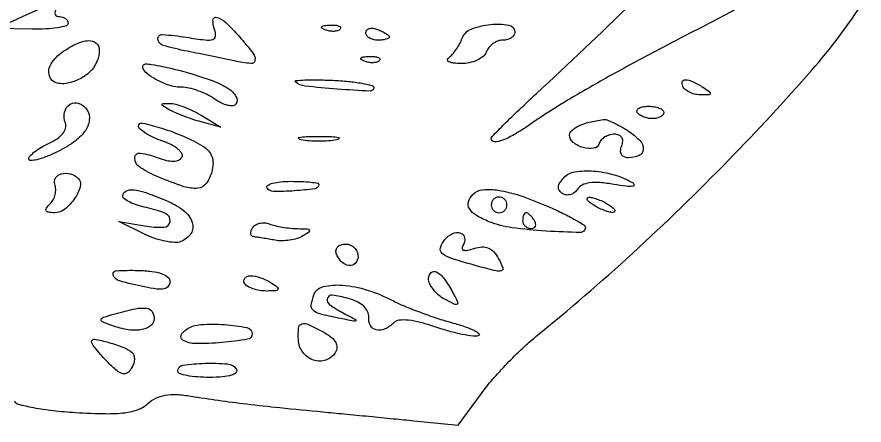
# Model space of a CAD drawing. Extents: x 55 to 655, y 169 to 856.
# Drawn here: x 345.5 to 453.6, y 168.9 to 221 of the extents above; entities that cross this region are included whole.
import ezdxf

# ---------------------------------------------------------------- set-up
doc = ezdxf.new("R2010")
doc.units = 0

msp = doc.modelspace()

# ---------------------------------------------------------------- linework, layer by layer
for points in [[(350.5, 222, 0.082592), (350.343488, 221.6179, 0.161196), (350.3746, 221.29375, 0.182303), (350.586039, 221.078288, 0.108972), (350.940983, 221, -0.07838), (351.345533, 220.936191, -0.09052), (351.688914, 220.75152, -0.100781), (351.918475, 220.476715, -0.124399), (352, 220.15411, -0.336025), (351.753491, 219.828725, -0.027993), (350.653393, 219.584868, -0.028422), (349.17313, 219.428359, -0.017358), (347.415806, 219.40411), (342.831611, 219.5), (346.665806, 221.223776, -0.00195), (349.74526, 222.593825, -0.053791), (350.586827, 222.860831, -0.552742), (350.779466, 222.658414, -0.076231)], [(373.819665, 218.492394, -0.012185), (375.632579, 216.301764, -0.214786), (375.849471, 215.429899, -0.39179), (375.31523, 215.028256, -0.026152), (373.25, 215.349808, 0.00085), (371.96342, 215.617383, 0.000436), (370.34953, 215.9487, 0.000433), (368.687078, 216.286975, 0.000653), (367.23776, 216.578604, -0.020164), (364.121025, 217.333338, -0.312633), (363.458884, 218.140724, -0.459208), (364.032872, 218.720826, -0.022076), (367.09264, 218.369196, 0.008975), (369.506652, 218.027498, 0.097096), (370.484461, 218.096962, 0.322116), (370.825746, 218.516376, 0.106959), (370.697619, 219.34561, -0.099876), (370.493571, 220.553742, -0.484843), (370.9735, 220.908187, -0.123923), (372.134889, 220.253419, -0.023791)], [(386.729167, 219.395833, -0.126455), (386.402231, 219.202593, -0.060344), (385.916927, 219.123424, -0.05415), (385.359369, 219.160852, -0.051402), (384.8125, 219.316886, -0.054073), (384.395823, 219.538436, -0.470617), (384.37858, 219.720685, -0.168741), (384.670344, 219.862007, -0.018894), (385.416667, 219.921053, -0.028489), (386.112848, 219.910055, -0.077125), (386.592839, 219.799335, -0.208169), (386.77538, 219.614691, -0.296942)], [(393, 218.393011, -0.289661), (392.903916, 218.241071, -0.046727), (392.559375, 218.115447, -0.039339), (392.074824, 218.028469, -0.024748), (391.5, 218, -0.062722), (390.926468, 218.07223, -0.08088), (390.440625, 218.284531, -0.098158), (390.115494, 218.599211, -0.152681), (390, 218.968615, -0.184534), (390.122486, 219.289193, -0.147206), (390.440625, 219.483616, -0.100118), (390.925634, 219.511135, -0.055937), (391.5, 219.361626, -0.02136), (392.074558, 219.112506, -0.030395), (392.559375, 218.839659, -0.030693), (392.912889, 218.579329, -0.222225)], [(409, 219, -0.151099), (408.882059, 218.618634, -0.09843), (408.550156, 218.29375, -0.081424), (408.05412, 218.074614, -0.063461), (407.468615, 218, 0.088478), (406.840167, 217.887915, 0.06652), (406.217991, 217.559375, 0.065663), (405.696157, 217.073415, 0.081035), (405.361626, 216.5, -0.13014), (404.947824, 215.92674, -0.063721), (404.178722, 215.445123, -0.056722), (403.196637, 215.120899, -0.052885), (402.143011, 215.015313, -0.025928), (401.194996, 215.070015, -0.084237), (400.591561, 215.241942, -0.283098), (400.431484, 215.489824, -0.25322), (400.572942, 215.765313, 0.062485), (401.030477, 216.170847, 0.02892), (401.520373, 216.798248, 0.028095), (401.965584, 217.526124, 0.034842), (402.291557, 218.25, -0.215826), (403.432942, 219.407026, -0.064021), (405.906721, 220.010316, -0.073184), (408.224917, 219.92968, -0.362175)], [(355.984687, 216.75, -0.085696), (355.731472, 215.383494, -0.091045), (355.036523, 214.212987, -0.082234), (353.903066, 213.278794, -0.055807), (352.368425, 212.60498, -0.132041), (350.597676, 212.534707, -0.274025), (349.62832, 213.452016, -0.213402), (349.848442, 214.98692, -0.099539), (351.264392, 216.472634, -0.040792), (353.101267, 217.547591, -0.097619), (354.623172, 217.941573, -0.192354), (355.586868, 217.620745, -0.224041)], [(391.729167, 215.395833, -0.126455), (391.402231, 215.202593, -0.060344), (390.916927, 215.123424, -0.05415), (390.359369, 215.160852, -0.051402), (389.8125, 215.316886, -0.054073), (389.395823, 215.538436, -0.470617), (389.37858, 215.720685, -0.168741), (389.670344, 215.862007, -0.018894), (390.416667, 215.921053, -0.028489), (391.112848, 215.910055, -0.077125), (391.592839, 215.799335, -0.208169), (391.77538, 215.614691, -0.296942)], [(367.38398, 213.824917, -0.018467), (370.510624, 212.806024, -0.056845), (372.495771, 211.808797, -0.114257), (373.431439, 210.832555, -0.279512), (373.423344, 209.875969, -0.234487), (373.051406, 209.644555, -0.07976), (372.398056, 209.685943, -0.059005), (371.578395, 209.97618, -0.038224), (370.711849, 210.489276, 0.038609), (369.733211, 211.067727, 0.028662), (368.575696, 211.556225, 0.029246), (367.423031, 211.892131, 0.056332), (366.468623, 212, -0.094518), (364.575172, 212.361159, -0.049442), (362.43386, 213.464427, -0.131907), (361.562811, 214.430078, -0.552636), (361.88398, 214.968197, -0.047957), (362.66478, 214.911203, -0.009062), (364.070497, 214.645477, -0.009607), (365.70667, 214.272437, -0.008679)], [(391, 211.944126, -0.428782), (390.532118, 211.498841, -0.006356), (386.337145, 211.760078, -0.009302), (382.249714, 212.143409, -0.155815), (381.023566, 212.692821, -0.655754), (381.075721, 212.84998, -0.012488), (382.22235, 212.924134, -0.014036), (383.801188, 212.942349, -0.007266), (385.773566, 212.881055, -0.012519), (387.777205, 212.739295, -0.020431), (389.464735, 212.50746, -0.015502), (390.775232, 212.23035, -0.345715)], [(433, 212, -0.010223), (433.842749, 211.430616, -0.295079), (433.935744, 211.199331, -0.343021), (433.761472, 211.046994, -0.012098), (432.809017, 211.015313, -0.053738), (432.116349, 211.083635, -0.049393), (431.433213, 211.298248, -0.052761), (430.859627, 211.617978, -0.101161), (430.5, 212, -0.175918), (430.366526, 212.640978, -0.372932), (430.722292, 212.949198, -0.110887), (431.680839, 212.733972, -0.03301)], [(354.444227, 209.090242, -0.175308), (354.718057, 207.783002, -0.1243), (354.146051, 206.383234, -0.082866), (352.698236, 204.978842, -0.039984), (350.456039, 203.680428, -0.018338), (349.130009, 203.106773, -0.034355), (348.015212, 202.758324, -0.045458), (347.223144, 202.643949, -0.429692), (347, 202.855664, -0.195887), (347.159667, 203.247572, -0.034835), (347.763183, 203.784853, -0.033093), (348.60317, 204.349217, -0.024482), (349.598069, 204.862729, 0.042934), (350.618317, 205.4379, 0.073246), (351.335847, 206.100196, 0.098857), (351.693128, 206.782961, 0.164315), (351.66697, 207.425479, -0.146147), (351.560117, 208.825619, -0.207067), (352.279213, 209.827717, -0.230258), (353.431, 209.928607, -0.164451)], [(369, 208.422849), (371.5, 206.91657), (369, 207.579248, -0.014326), (367.932969, 207.895065, -0.011209), (366.79375, 208.296549, -0.011368), (365.749665, 208.718398, -0.027041), (365, 209.090554, -0.006201), (364.104966, 209.61168, -0.26365), (364, 209.796907, -0.404083), (364.119226, 209.920344, -0.009516), (365, 209.934156, -0.067094), (365.745917, 209.831064, -0.022484), (366.79375, 209.488136, -0.021911), (367.932751, 208.999765, -0.023352)], [(428, 208.785714, -0.177669), (427.889977, 208.485859, -0.092326), (427.576711, 208.230804, -0.072414), (427.110336, 208.058116, -0.05256), (426.559017, 208, -0.049465), (425.971796, 208.058236, -0.04742), (425.398678, 208.230804, -0.051141), (424.922412, 208.484489, -0.106803), (424.632436, 208.785714, -0.251349), (424.614282, 209.082567, -0.161426), (424.855415, 209.340625, -0.085489), (425.368544, 209.515602, -0.039538), (426.073419, 209.571429, -0.0389), (426.811155, 209.513946, -0.057994), (427.434067, 209.340625, -0.076248), (427.85855, 209.086501, -0.223398)], [(423.526597, 206.390616, -0.058327), (424.956474, 205.194627, -0.195875), (425.39025, 204.079098, -0.29381), (424.865312, 203.290881, -0.103298), (423.472368, 203, -0.102783), (422.946686, 203.109216, -0.164887), (422.610615, 203.413947, -0.145256), (422.503972, 203.893224, -0.07435), (422.638374, 204.5, 0.076165), (422.773792, 205.121995, 0.157784), (422.651832, 205.598326, 0.166532), (422.280985, 205.896453, 0.08699), (421.690322, 206, 0.071766), (421.078471, 205.911725, 0.06639), (420.498708, 205.653401, 0.070338), (420.037617, 205.271145, 0.10448), (419.773363, 204.82009, -0.280831), (419.061987, 204.219094, -0.1083), (417.71875, 204.302252, -0.09927), (416.453291, 204.953812, -0.228197), (416, 205.895291, -0.220912), (416.280346, 206.498844, -0.066751), (417.154246, 207.056293, -0.047895), (418.507287, 207.533075, -0.024104), (420.285183, 207.883999, -0.125954), (420.730886, 207.837517, -0.01931), (421.561237, 207.493168, -0.020547), (422.528621, 206.998333, -0.016534)], [(369.216294, 204.479111, -0.076327), (369.93187, 203.889768, -0.098803), (370.362665, 203.158731, -0.091415), (370.499407, 202.273263, -0.056729), (370.349663, 201.229111, -0.09637), (369.632726, 199.737043, -0.209963), (368.550965, 199.122243, -0.107465), (366.796692, 199.318151, -0.017616), (363.581811, 200.530264, -0.042943), (361.198398, 201.775982, -0.247431), (360.516421, 202.971976, -0.466851), (361.209644, 203.592793, -0.055084), (363.5, 203, 0.03247), (364.569194, 202.671129, 0.063727), (365.452907, 202.576921, 0.089229), (366.118104, 202.711116, 0.161423), (366.539605, 203.064083, 0.280864), (366.542332, 203.521931, 0.083446), (366.067423, 204.076505, 0.056972), (365.209455, 204.641444, 0.033275), (364.075007, 205.123697, -0.023067), (362.897214, 205.596248, -0.032735), (361.903283, 206.130401, -0.034239), (361.184481, 206.651224, -0.222391), (361, 207.045477, -0.480771), (361.489516, 207.4369, -0.020243), (363.953202, 206.775519, -0.02615), (366.745628, 205.740235, -0.032331)], [(386.25, 205.294267, -0.029693), (385.225293, 205.159351, -0.017887), (384, 205.115502, -0.017887), (382.774707, 205.159351, -0.029693), (381.75, 205.294267, -0.142433), (381.439977, 205.453014, -0.611425), (381.482812, 205.600334, -0.039503), (382.38851, 205.701569, -0.008087), (384, 205.727636, -0.008087), (385.61149, 205.701569, -0.039503), (386.517188, 205.600334, -0.611425), (386.560023, 205.453014, -0.142433)], [(353.29815, 200.368517, -0.271889), (353.56952, 199.32516, -0.0828), (352.843613, 197.790054, -0.075495), (351.577243, 196.451341, -0.167145), (350.264816, 196, -0.032117), (349.499771, 196.049193, -0.253111), (349.220996, 196.25, -0.278819), (349.251406, 196.575791, -0.037142), (349.721855, 197.121855, 0.07672), (350.111373, 197.653563, 0.061633), (350.358817, 198.318995, 0.062739), (350.433592, 199.011333, 0.087391), (350.314866, 199.621855, -0.243717), (350.406574, 200.439417, -0.186036), (351.154668, 200.965746, -0.130165), (352.303172, 200.950091, -0.128931)], [(424, 199.841913, -0.204423), (424.208291, 199.559482, -0.454246), (424.071508, 199.368127, -0.055779), (423.206806, 199.380237, -0.010502), (421.640495, 199.611277, 0.022168), (419.865076, 199.830984, 0.052309), (418.533262, 199.796713, 0.076096), (417.587016, 199.522414, 0.146835), (417.002298, 199.003719, -0.086169), (416.621419, 198.574231, -0.093958), (416.12868, 198.313917, -0.100286), (415.601859, 198.261718, -0.113593), (415.121759, 198.424749, -0.09542), (414.69471, 198.817699, -0.177939), (414.564473, 199.263053, -0.128275), (414.742566, 199.795389, -0.040569), (415.259956, 200.463284, -0.170914), (416.660142, 201.213816, -0.056176), (419.030293, 201.31166, -0.052472), (421.677342, 200.841391, -0.062929)], [(384, 199.613499, -0.374035), (383.518677, 199.060095, -0.017887), (380.881157, 198.78659, -0.018882), (378.213729, 198.707079, -0.25781), (377.396955, 199.166731, -0.409969), (377.469645, 199.484959, -0.075366), (378.078705, 199.755227, -0.044643), (379.111312, 199.940963, -0.022189), (380.440983, 200, -0.01019), (381.805541, 199.972186, -0.016855), (382.954539, 199.886465, -0.010858), (383.868051, 199.767138, -0.370475)], [(364.532119, 197.551027, -0.06339), (366.729108, 196.286133, -0.145027), (367.850069, 194.760755, -0.234709), (367.68772, 193.359787, -0.158289), (366.413175, 192.328308, -0.107467), (365.587542, 192.201588, -0.035404), (364.363297, 192.364875, -0.03337), (362.990705, 192.744883, -0.032157), (361.663175, 193.307873), (358.5, 194.89636), (361.75, 194.32318, 0.051773), (364.216306, 194.147495, 0.373957), (365.021354, 194.894551, 0.332099), (364.419896, 195.911151, 0.049509), (362, 196.65, -0.026378), (360.850879, 196.943589, -0.038538), (359.88125, 197.330781, -0.04364), (359.191171, 197.748369, -0.239262), (359, 198.125, -0.275462), (359.372241, 198.749397, -0.150878), (360.275617, 198.928869, -0.05916), (361.913808, 198.559843, -0.014009)], [(413.064619, 196.876856, -0.010225), (414.956122, 196.016901, -0.015782), (416.550232, 195.189588, -0.01014), (417.812971, 194.44878, -0.260664), (418, 194.114401, -0.418642), (417.360066, 193.484055, -0.01126), (413.005658, 193.64793, -0.019833), (408.633146, 194.085744, -0.060221), (405.75, 194.851959, -0.035987), (404.056581, 195.674139, -0.127586), (403.203199, 196.514544, -0.213936), (403.098934, 197.39599, -0.120991), (403.666667, 198.333333, -0.174405), (404.921294, 198.924081, -0.0622), (406.930251, 198.864769, -0.043865), (409.628979, 198.200255, -0.019291)], [(406, 197, 0.099038), (406.076342, 196.618362, 0.097945), (406.29375, 196.29375, 0.097945), (406.618362, 196.076342, 0.099038), (407, 196, 0.099038), (407.381638, 196.076342, 0.097945), (407.70625, 196.29375, 0.097945), (407.923658, 196.618362, 0.099038), (408, 197, 0.099038), (407.923658, 197.381638, 0.097945), (407.70625, 197.70625, 0.097945), (407.381638, 197.923658, 0.099038), (407, 198, 0.099038), (406.618362, 197.923658, 0.097945), (406.29375, 197.70625, 0.097945), (406.076342, 197.381638, 0.099038)], [(421, 197, -0.027796), (421.514186, 196.625641, -0.102785), (421.765625, 196.315379, -0.335455), (421.732273, 196.122372, -0.190341), (421.5, 196.030626, -0.067616), (421.012663, 196.096832, -0.024967), (420.353125, 196.315379, -0.024204), (419.647707, 196.628962, -0.026766), (419, 197, -0.027796), (418.485814, 197.374359, -0.102785), (418.234375, 197.684621, -0.335455), (418.267727, 197.877628, -0.190341), (418.5, 197.969374, -0.067616), (418.987337, 197.903168, -0.024967), (419.646875, 197.684621, -0.024204), (420.352293, 197.371038, -0.026766)], [(410, 195, 0.105053), (410.081062, 194.618444, 0.099167), (410.311086, 194.29375, 0.09642), (410.654762, 194.076123, 0.093332), (411.059017, 194, 0.108972), (411.413961, 194.078288, 0.182303), (411.6254, 194.29375, 0.161196), (411.656512, 194.6179, 0.082592), (411.5, 195, 0.029505), (411.231006, 195.382774, 0.035638), (410.933975, 195.70625, 0.038439), (410.65171, 195.934461, 0.151918), (410.440983, 196, 0.210953), (410.272352, 195.92554, 0.081139), (410.129539, 195.70625, 0.061769), (410.032345, 195.382849, 0.042167)], [(381.331787, 193.969591, -0.009948), (382.507143, 193.929709, -0.239057), (382.784003, 193.77004, -0.407734), (382.736519, 193.53081, -0.017749), (381.945604, 193.029367, -0.058655), (381.208924, 192.707098, -0.035119), (380.27629, 192.49365, -0.034753), (379.304332, 192.410536, -0.050201), (378.445604, 192.483264, 0.003301), (377.64139, 192.628117, 0.003283), (376.833872, 192.762612, 0.003217), (376.126513, 192.870995, 0.012829), (375.690983, 192.923489, -0.171707), (375.438648, 193.040558, -0.168313), (375.313539, 193.291301, -0.113007), (375.348324, 193.653479, -0.058257), (375.542134, 194.068174, -0.115808), (375.906236, 194.433177, -0.081832), (376.443314, 194.65567, -0.075362), (377.067549, 194.70509, -0.073877), (377.682938, 194.568174, 0.034847), (378.403744, 194.347773, 0.016121), (379.36555, 194.157968, 0.01588), (380.393287, 194.022725, 0.021269)], [(402.391082, 191.823768, 0.144397), (402.288199, 191.447286, 0.33358), (402.45865, 191.229465, 0.118291), (402.95961, 191.215752, 0.024808), (403.813867, 191.440924, -0.062695), (404.821555, 191.626485, -0.114188), (405.642054, 191.485209, -0.112027), (406.327422, 190.994856, -0.05888), (406.929761, 190.131243, -0.030401), (407.461253, 188.974227, -0.423975), (407.288057, 188.598737, -0.146181), (406.622425, 188.567887, -0.005793), (404.240664, 189.190224, -0.00852), (400.946608, 190.152464, -0.09537), (399.748198, 190.793854, -0.300557), (399.514465, 191.535538, -0.10389), (400.064749, 192.578017, -0.112372), (401.056809, 193.338886, -0.188172), (402.092142, 193.399487, -0.290558), (402.599971, 192.786343, -0.171594)], [(389, 190.416667, -0.190724), (388.653027, 189.540134, -0.244413), (387.846361, 189.257027, -0.165501), (386.877068, 189.749304, -0.113253), (386.229167, 190.8125, -0.134046), (386.204183, 191.264262, -0.144529), (386.414714, 191.651172, -0.119977), (386.841384, 191.910766, -0.077096), (387.416667, 192, -0.099038), (388.020927, 191.879125, -0.097945), (388.534896, 191.534896, -0.097945), (388.879125, 191.020927, -0.099038)], [(365, 187.187476, -0.17225), (364.79534, 186.611025, -0.173632), (364.27369, 186.295021, -0.082419), (363.31739, 186.260242, -0.019892), (361.75, 186.525898, -0.014978), (358.571383, 187.295767, -0.237251), (357.769452, 188.018455, -0.508217), (358.135939, 188.591537, -0.021916), (360.92625, 188.640681, -0.022105), (362.714968, 188.514515, -0.05707), (363.973743, 188.221592, -0.094131), (364.732335, 187.776752, -0.216471)], [(401.070316, 185.868613, -0.008685), (401.703598, 184.63425, -0.333315), (401.649236, 184.346646, -0.309323), (401.348733, 184.304132, -0.007991), (400.075694, 184.95949, -0.052128), (399.281749, 185.497495, -0.050995), (398.609735, 186.191673, -0.055438), (398.150599, 186.929716, -0.111901), (398, 187.594201, -0.20242), (398.324973, 188.364029, -0.332482), (398.993435, 188.451383, -0.106636), (400.007705, 187.5537, -0.035624)], [(378, 187, -0.021402), (378.740805, 186.475003, -0.400385), (378.779775, 186.216793, -0.230617), (378.478465, 186.049987, -0.011327), (377.309017, 186.015313, -0.041968), (376.425037, 186.083423, -0.044123), (375.580088, 186.298248, -0.048375), (374.891844, 186.617091, -0.122282), (374.5, 187, -0.320535), (374.54257, 187.636302, -0.224569), (375.216129, 187.95489, -0.088074), (376.565383, 187.715363, -0.055643)], [(393.529702, 184.744426, 0.020934), (394.984875, 184.068115, 0.009373), (396.94935, 183.296079, 0.009259), (399.059778, 182.5562, 0.01242), (401, 181.969098, -0.0138), (402.652365, 181.46412, -0.032178), (403.849183, 180.974222, -0.07119), (404.430891, 180.580511, -0.565297), (404.380197, 180.324339, -0.119586), (403.700526, 180.250396, -0.017056), (402.30684, 180.480723, -0.018588), (400.648165, 180.877961, -0.01489), (398.894452, 181.42432, 0.018968), (396.96557, 182.008042, 0.038764), (395.410457, 182.288522, 0.051046), (394.242978, 182.287296, 0.17226), (393.564255, 181.964255, -0.088759), (392.437091, 181.179234, -0.162269), (391.335172, 181.058027, -0.215416), (390.586798, 181.611193, -0.14952), (390.361111, 182.654279, 0.134667), (390.224775, 183.387003, 0.093525), (389.720383, 184.067015, 0.073733), (388.876124, 184.643232, 0.045611), (387.75, 185.067795, 0.034184), (385.715975, 185.482304, 0.379465), (385.082387, 185.05563, 0.315009), (385.380697, 184.257213, 0.030538), (387.25, 183.132028, -0.002983), (388.688597, 182.370703, -0.545134), (388.69993, 182.229136, -0.214173), (388.463038, 182.173541, -0.001683), (386.50205, 182.560498, -0.01165), (384.111866, 183.09873, -0.129826), (383.263407, 183.565553, -0.247517), (383.03066, 184.257877, -0.051405), (383.376386, 185.538463, -0.249141), (384.566318, 186.573823, -0.076588), (387.018281, 186.757649, -0.058262), (390.186966, 186.133651, -0.041547)], [(363, 182.5, -0.237667), (362.531386, 181.569826, -0.125126), (361.303936, 181.067449, -0.080201), (359.464038, 181.105233, -0.046611), (357.331787, 181.70396, -0.019417), (356.335265, 182.13203, -0.41441), (356.237975, 182.406626, -0.208162), (356.544579, 182.672894, -0.008246), (358, 183.10428, -0.014024), (360.607937, 183.752476, -0.084157), (361.999677, 183.818837, -0.211583), (362.715957, 183.392113, -0.155355)], [(375.5, 180.541201, -0.368838), (374.91249, 179.853115, -0.017166), (371.632334, 179.447476, -0.022547), (368.315031, 179.302664, -0.131707), (366.643237, 179.753431, -0.184454), (366.431266, 180.015176, -0.167264), (366.436698, 180.364393, -0.107413), (366.685583, 180.760473, -0.054373), (367.143237, 181.135992, -0.128088), (368.947317, 181.741274, -0.035007), (371.974706, 181.738037, -0.031084), (374.831224, 181.355276, -0.358088)], [(384.706251, 180.702794, -0.042113), (385.631135, 180.081528, -0.100625), (386.158026, 179.449019, -0.140953), (386.298522, 178.802284, -0.122464), (386.086424, 178.139837, -0.178209), (384.884451, 177.198271, -0.162509), (383.304906, 177.214715, -0.149245), (381.955145, 178.196602, -0.149829), (381.386536, 179.763388, -0.036229), (381.420391, 181.320407, -0.309572), (381.843973, 181.82885, -0.183591), (382.67831, 181.755768, -0.014203)], [(360.208359, 178.129246, -0.147796), (360.416342, 177.780674, -0.077707), (360.461792, 177.273629, -0.066196), (360.345087, 176.691635, -0.055926), (360.076393, 176.123607, -0.100688), (359.548816, 175.562123, -0.220147), (358.981282, 175.457417, -0.113943), (358.254102, 175.834009, -0.020163), (357.118034, 176.881966, -0.012429), (356.306774, 177.734595, -0.016967), (355.622172, 178.544498, -0.013819), (355.103078, 179.241425, -0.154346), (355, 179.567388, -0.469208), (355.372881, 179.87726, -0.021343), (357.213759, 179.452575, -0.027026), (359.104934, 178.818616, -0.090716)], [(373.483772, 176.026258, -0.352246), (373.43159, 175.606826, -0.120206), (372.864322, 175.274144, -0.053955), (371.7254, 175.062964, -0.018886), (370.059017, 175, -0.018452), (368.50313, 175.057436, -0.029949), (367.192336, 175.233711, -0.030462), (366.225193, 175.485267, -0.324585), (366, 175.795613, -0.371041), (366.64772, 176.548289, -0.02971), (369.46868, 176.803467, -0.030338), (372.366961, 176.716932, -0.235915)]]:
    msp.add_lwpolyline(points, format="xyb", close=True)
for points in [[(345.158728, 172.023815, 0.255428), (345.627139, 171.588421, 0.014884), (347.5991, 171.149613, 0.019591), (350.087741, 170.773454, 0.012901), (352.973147, 170.527496, 0.009864), (356.809491, 170.375848, 0.035501), (359.253561, 170.501069, 0.057566), (360.93332, 170.907094, 0.096142), (362.173551, 171.657061, -0.07196), (363.1965, 172.344788, -0.069474), (364.384651, 172.724723, -0.055928), (365.845101, 172.811033, -0.027203), (367.705388, 172.611023, 0.005626), (371.174491, 172.085849, 0.005049), (374.781816, 171.618293, 0.004113), (379.022754, 171.147455, 0.001945), (384.5, 170.606458, -0.000304), (387.206105, 170.34814, -0.000187), (390.39277, 170.040793, -0.000187), (393.544763, 169.73441, -0.000335), (396.134962, 169.479905), (401.769925, 168.922418), (404.734313, 172.95336, -0.020767), (406.160507, 174.732879, -0.011996), (408.013146, 176.757206, -0.011976), (409.973125, 178.702787, -0.019629), (411.733541, 180.242151, 0.015852), (424.009394, 190.814033, 0.013511), (436.281334, 202.706085, 0.013731), (446.865471, 214.144216, 0.036827), (453.535823, 223, 0.029095)], [(437.955711, 222.422019, -0.02082), (434.74479, 220.619219, 0.003652), (426.984864, 216.606219, 0.006237), (420.572508, 213.127677, 0.007413), (415.413918, 210.144208, 0.01662), (411.610453, 207.693351, -0.013422), (409.17926, 206.104662, -0.042668), (407.44686, 205.23189, -0.097798), (406.404599, 205.03531, -0.411709), (406, 205.443386, -0.196924), (406.118015, 205.731412, -0.002027), (407.689062, 207.313815, -0.006132), (409.545956, 209.12407, -0.003897), (411.75, 211.188174, 0.007045), (423.95147, 222.759965, 0.004082)]]:
    msp.add_lwpolyline(points, format="xyb")

doc.saveas('drawing.dxf')
